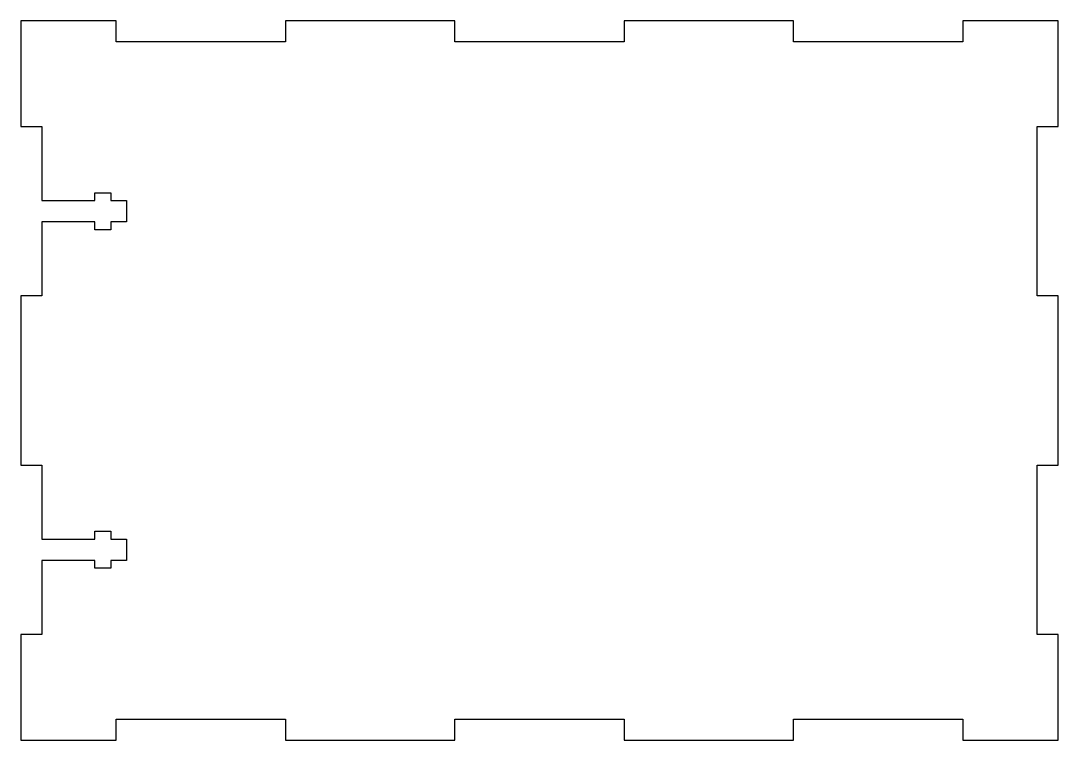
# Model space of a CAD drawing. Header units: inches. Extents: x -6.1 to 6.1, y -4.2 to 4.3.
import ezdxf

# ---------------------------------------------------------------- set-up
doc = ezdxf.new("R2010")
doc.units = ezdxf.units.IN
doc.header["$MEASUREMENT"] = 0

msp = doc.modelspace()

# ---------------------------------------------------------------- linework, layer by layer
msp.add_lwpolyline([(-5, 4), (-5, 4.25), (-6.125, 4.25), (-6.125, 3), (-5.875, 3), (-5.875, 2.125), (-5.25, 2.125), (-5.25, 2.21875), (-5.0625, 2.21875), (-5.0625, 2.125), (-4.875, 2.125), (-4.875, 1.875), (-5.0625, 1.875), (-5.0625, 1.78125), (-5.25, 1.78125), (-5.25, 1.875), (-5.875, 1.875), (-5.875, 1), (-6.125, 1), (-6.125, -1), (-5.875, -1), (-5.875, -1.875), (-5.25, -1.875), (-5.25, -1.78125), (-5.0625, -1.78125), (-5.0625, -1.875), (-4.875, -1.875), (-4.875, -2.125), (-5.0625, -2.125), (-5.0625, -2.21875), (-5.25, -2.21875), (-5.25, -2.125), (-5.875, -2.125), (-5.875, -3), (-6.125, -3), (-6.125, -4.25), (-5, -4.25), (-5, -4), (-3, -4), (-3, -4.25), (-1, -4.25), (-1, -4), (1, -4), (1, -4.25), (3, -4.25), (3, -4), (5, -4), (5, -4.25), (6.125, -4.25), (6.125, -3), (5.875, -3), (5.875, -1), (6.125, -1), (6.125, 1), (5.875, 1), (5.875, 3), (6.125, 3), (6.125, 4.25), (5, 4.25), (5, 4), (3, 4), (3, 4.25), (1, 4.25), (1, 4), (-1, 4), (-1, 4.25), (-3, 4.25), (-3, 4)], close=True)

doc.saveas('drawing.dxf')
